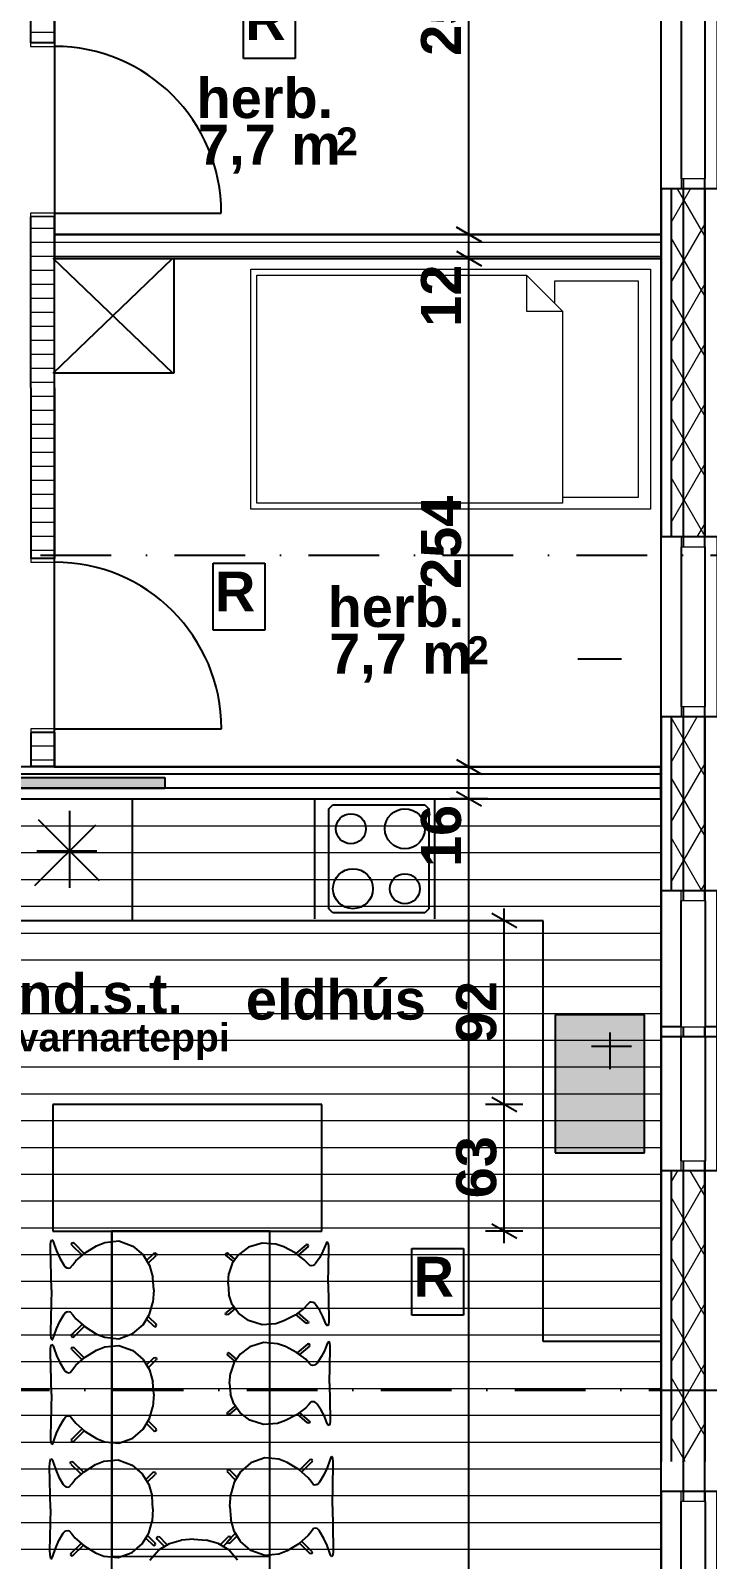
# Model space of a CAD drawing. Header units: millimetres. Extents: x -242231 to 419123, y -2399 to 525285.
# Drawn here: x -146981 to -143595, y 84538 to 92186 of the extents above; entities that cross this region are included whole.
import ezdxf

# ---------------------------------------------------------------- set-up
doc = ezdxf.new("R2010")
doc.units = ezdxf.units.MM
doc.set_wipeout_variables(frame=1)
doc.linetypes.add('Dot & Dashed', pattern=[670.277762, 352.777767, -176.388884, 0, -141.111112])
doc.linetypes.add('Wipeout_Contour', pattern=[1000, 0, -1000])
doc.layers.add('Walls', color=7, linetype='Continuous')
doc.styles.add('GENERATED_STYLE_1', font='swissb.ttf')
pattern_1 = [(0, (-154277.98, 76637.52), (0, 70), [])]
pattern_2 = [(60, (-154277.98, 76637.52), (-129.9038, 75), []), (120, (-154277.98, 76637.52), (129.9038, 75), [])]

# ---------------------------------------------------------------- blocks, each defined once
blk = doc.blocks.new('D1 10_2')
at = {"layer": 'Walls', "linetype": 'Continuous'}
for p, q in [((417, 0), (417, 834)), ((-435, 0), (-435, -120)), ((435, 0), (435, -120))]:
    blk.add_line(p, q, dxfattribs=at)
at = {"layer": 'Walls', "color": 102, "linetype": 'Continuous', "lineweight": 20}
for p, q in [((-417, 0), (-435, 0)), ((-435, 0), (-435, -120)), ((-417, -120), (-417, 0)), ((435, 0), (417, 0)), ((417, 0), (417, -120)), ((435, -120), (435, 0)), ((-435, -120), (-417, -120)), ((417, -120), (435, -120))]:
    blk.add_line(p, q, dxfattribs=at)
at = {"layer": 'Walls', "linetype": 'Continuous'}
blk.add_arc((417, 0), 834, 90, 180, dxfattribs=at)
blk = doc.blocks.new('D1 10_4')
at = {"layer": 'Walls', "linetype": 'Continuous'}
for p, q in [((417, 0), (417, 834)), ((-435, 0), (-435, -120)), ((435, 0), (435, -120))]:
    blk.add_line(p, q, dxfattribs=at)
at = {"layer": 'Walls', "color": 102, "linetype": 'Continuous', "lineweight": 20}
for p, q in [((-417, 0), (-435, 0)), ((-435, 0), (-435, -120)), ((-417, -120), (-417, 0)), ((435, 0), (417, 0)), ((417, 0), (417, -120)), ((435, -120), (435, 0)), ((-435, -120), (-417, -120)), ((417, -120), (435, -120))]:
    blk.add_line(p, q, dxfattribs=at)
at = {"layer": 'Walls', "linetype": 'Continuous'}
blk.add_arc((417, 0), 834, 90, 180, dxfattribs=at)
blk = doc.blocks.new('W Feature 1 10_9')
at = {"layer": 'Walls', "linetype": 'Continuous'}
for p, q in [((-360, 60), (360, 60)), ((-360, 60), (-360, 0)), ((-360, 0), (-360, -120)), ((360, 60), (360, 0)), ((360, 0), (360, -120)), ((-360, -120), (-360, -170)), ((360, -120), (360, -170)), ((-360, -170), (-360, -220)), ((360, -220), (-360, -220)), ((360, -170), (360, -220))]:
    blk.add_line(p, q, dxfattribs=at)
for p in [(-360, 0), (360, 0)]:
    blk.add_point(p, dxfattribs=at)
at = {"color": 254, "linetype": 'Wipeout_Contour', "lineweight": 0, "ltscale": 1284.831858}
blk.add_wipeout([(-310, -120), (310, -120), (310, 0), (-310, 0)], dxfattribs=at).dxf.layer = 'Walls'
at = {"layer": 'Walls', "color": 102, "linetype": 'Continuous', "lineweight": 20}
for p, q in [((-310, 0), (-360, 0)), ((-310, -120), (-310, 0)), ((360, 0), (310, 0)), ((310, 0), (310, -120)), ((-360, -120), (-310, -120)), ((310, -120), (360, -120))]:
    blk.add_line(p, q, dxfattribs=at)
at = {"layer": 'Walls', "linetype": 'Continuous'}
for p, q in [((310, 0), (-310, 0)), ((-310, -120), (310, -120))]:
    blk.add_line(p, q, dxfattribs=at)
blk = doc.blocks.new('W Feature 1 10_10')
at = {"layer": 'Walls', "linetype": 'Continuous'}
for p, q in [((-365, 60), (365, 60)), ((-365, 60), (-365, 0)), ((-365, 0), (-365, -120)), ((365, 60), (365, 0)), ((365, 0), (365, -120)), ((-365, -120), (-365, -170)), ((365, -120), (365, -170)), ((-365, -170), (-365, -220)), ((365, -220), (-365, -220)), ((365, -170), (365, -220))]:
    blk.add_line(p, q, dxfattribs=at)
for p in [(-365, 0), (365, 0)]:
    blk.add_point(p, dxfattribs=at)
at = {"color": 254, "linetype": 'Wipeout_Contour', "lineweight": 0, "ltscale": 1304.167193}
blk.add_wipeout([(-315, -120), (315, -120), (315, 0), (-315, 0)], dxfattribs=at).dxf.layer = 'Walls'
at = {"layer": 'Walls', "color": 102, "linetype": 'Continuous', "lineweight": 20}
for p, q in [((-315, 0), (-365, 0)), ((-315, -120), (-315, 0)), ((365, 0), (315, 0)), ((315, 0), (315, -120)), ((-365, -120), (-315, -120)), ((315, -120), (365, -120))]:
    blk.add_line(p, q, dxfattribs=at)
at = {"layer": 'Walls', "linetype": 'Continuous'}
for p, q in [((315, 0), (-315, 0)), ((-315, -120), (315, -120))]:
    blk.add_line(p, q, dxfattribs=at)
blk = doc.blocks.new('W Feature 1 10_11')
at = {"layer": 'Walls', "linetype": 'Continuous'}
for p, q in [((-450, 60), (450, 60)), ((-450, 60), (-450, 0)), ((-450, 0), (-450, -120)), ((450, 60), (450, 0)), ((450, 0), (450, -120)), ((-450, -120), (-450, -170)), ((450, -120), (450, -170)), ((-450, -170), (-450, -220)), ((450, -220), (-450, -220)), ((450, -170), (450, -220))]:
    blk.add_line(p, q, dxfattribs=at)
for p in [(-450, 0), (450, 0)]:
    blk.add_point(p, dxfattribs=at)
at = {"color": 254, "linetype": 'Wipeout_Contour', "lineweight": 0, "ltscale": 1635.225415}
blk.add_wipeout([(-400, -120), (400, -120), (400, 0), (-400, 0)], dxfattribs=at).dxf.layer = 'Walls'
at = {"layer": 'Walls', "color": 102, "linetype": 'Continuous', "lineweight": 20}
for p, q in [((-400, 0), (-450, 0)), ((-400, -120), (-400, 0)), ((450, 0), (400, 0)), ((400, 0), (400, -120)), ((-450, -120), (-400, -120)), ((400, -120), (450, -120))]:
    blk.add_line(p, q, dxfattribs=at)
at = {"layer": 'Walls', "linetype": 'Continuous'}
for p, q in [((400, 0), (-400, 0)), ((-400, -120), (400, -120))]:
    blk.add_line(p, q, dxfattribs=at)
blk = doc.blocks.new('W Feature 1 10_12')
at = {"layer": 'Walls', "linetype": 'Continuous'}
for p, q in [((-300, 60), (300, 60)), ((-300, 60), (-300, 0)), ((-300, 0), (-300, -120)), ((300, 60), (300, 0)), ((300, 0), (300, -120)), ((-300, -120), (-300, -170)), ((300, -120), (300, -170)), ((-300, -170), (-300, -220)), ((300, -220), (-300, -220)), ((300, -170), (300, -220))]:
    blk.add_line(p, q, dxfattribs=at)
for p in [(-300, 0), (300, 0)]:
    blk.add_point(p, dxfattribs=at)
at = {"color": 254, "linetype": 'Wipeout_Contour', "lineweight": 0, "ltscale": 1054.618183}
blk.add_wipeout([(-250, -120), (250, -120), (250, 0), (-250, 0)], dxfattribs=at).dxf.layer = 'Walls'
at = {"layer": 'Walls', "color": 102, "linetype": 'Continuous', "lineweight": 20}
for p, q in [((-250, 0), (-300, 0)), ((-250, -120), (-250, 0)), ((300, 0), (250, 0)), ((250, 0), (250, -120)), ((-300, -120), (-250, -120)), ((250, -120), (300, -120))]:
    blk.add_line(p, q, dxfattribs=at)
at = {"layer": 'Walls', "linetype": 'Continuous'}
for p, q in [((250, 0), (-250, 0)), ((-250, -120), (250, -120))]:
    blk.add_line(p, q, dxfattribs=at)

msp = doc.modelspace()

# ---------------------------------------------------------------- hatches: boundary and pattern name
at = {"linetype": 'Continuous', "lineweight": 15}
h = msp.add_hatch(dxfattribs=at)
h.set_pattern_fill('50__', color=251, style=0, pattern_type=2)
h.set_pattern_definition(pattern_1)
h.paths.add_polyline_path([(-146981.22, 92124.955), (-146861.22, 92124.987), (-146861.705, 93976.235), (-146981.705, 93976.203)], flags=0)
at = {"linetype": 'Continuous', "lineweight": 0}
h = msp.add_hatch(dxfattribs=at)
h.set_pattern_fill('BATT_INSULATION', color=1, style=0, pattern_type=2)
h.set_pattern_definition(pattern_2)
h.paths.add_polyline_path([(-143607.142, 89653.075), (-143607.142, 91393.505), (-143777.142, 91393.505), (-143777.142, 89653.075)], flags=0)
at = {"linetype": 'Continuous', "lineweight": 15}
h = msp.add_hatch(dxfattribs=at)
h.set_pattern_fill('50__', color=251, style=0, pattern_type=2)
h.set_pattern_definition(pattern_1)
h.paths.add_polyline_path([(-146980.543, 89544.81), (-146860.543, 89544.842), (-146860.991, 91254.987), (-146980.991, 91254.955)], flags=0)
h = msp.add_hatch(dxfattribs=at)
h.set_pattern_fill('50__', color=251, style=0, pattern_type=2)
h.set_pattern_definition(pattern_1)
h.paths.add_polyline_path([(-146860.926, 91045.745), (-143826.648, 91045.627), (-143826.644, 91165.627), (-146860.921, 91165.745)], flags=0)
at = {"linetype": 'Continuous', "lineweight": 0}
h = msp.add_hatch(dxfattribs=at)
h.set_pattern_fill('BATT_INSULATION', color=1, style=0, pattern_type=2)
h.set_pattern_definition(pattern_2)
h.paths.add_polyline_path([(-143607.142, 87882.753), (-143607.142, 88753.075), (-143777.142, 88753.075), (-143777.142, 87882.753)], flags=0)
at = {"linetype": 'Continuous', "lineweight": 15}
h = msp.add_hatch(dxfattribs=at)
h.set_pattern_fill('50__', color=251, style=0, pattern_type=2)
h.set_pattern_definition(pattern_1)
h.paths.add_polyline_path([(-146980.27, 88505.662), (-146860.27, 88505.693), (-146860.315, 88674.842), (-146980.315, 88674.81)], flags=0)
at = {"linetype": 'Continuous', "lineweight": 25}
h = msp.add_hatch(dxfattribs=at)
h.set_pattern_fill('50__', color=251, style=0, pattern_type=2)
h.set_pattern_definition(pattern_1)
h.paths.add_polyline_path([(-143827.554, 88343.173), (-143827.57, 88503.173), (-147285.299, 88502.811), (-147285.282, 88342.811)], flags=0)
at = {"linetype": 'Continuous', "lineweight": 0}
for color, points in [(8, [(-146309.847, 88395.183), (-147318.038, 88395.183), (-147318.038, 88450.174), (-146309.847, 88450.174)]), (255, [(-143909.528, 87262.523), (-144357.273, 87262.523), (-144357.273, 86572.251), (-143909.528, 86572.251)])]:
    msp.add_hatch(color=color, dxfattribs=at).paths.add_polyline_path(points, flags=0)
h = msp.add_hatch(dxfattribs=at)
h.set_pattern_fill('BATT_INSULATION', color=1, style=0, pattern_type=2)
h.set_pattern_definition(pattern_2)
h.paths.add_polyline_path([(-143607.142, 85028.631), (-143607.142, 86482.753), (-143777.142, 86482.753), (-143777.142, 85028.631)], flags=0)

# ---------------------------------------------------------------- linework, layer by layer
at = {"linetype": 'Continuous'}
for p, q in [((-146981.705, 93976.203), (-146981.22, 92124.955)), ((-146861.22, 92124.987), (-146861.705, 93976.235)), ((-146861.637, 93716.556), (-146861.637, 91165.745)), ((-144788.03, 91165.627), (-144788.03, 93716.381)), ((-144788.03, 91165.627), (-144788.03, 93716.381)), ((-143827.37, 91165.745), (-143827.37, 93716.556)), ((-145915.623, 92045.971), (-145915.623, 92380.256)), ((-145657.542, 92380.256), (-145657.542, 92045.971)), ((-145657.542, 92045.971), (-145915.623, 92045.971)), ((-143827.142, 91393.505), (-143827.142, 89653.075)), ((-143777.142, 91393.505), (-143777.142, 89653.075)), ((-143607.142, 89653.075), (-143607.142, 91393.505)), ((-146980.991, 91254.955), (-146980.543, 89544.81)), ((-146860.543, 89544.842), (-146860.991, 91254.987)), ((-146861.637, 91165.745), (-143827.37, 91165.745)), ((-146860.921, 91165.745), (-146860.926, 91045.745)), ((-143826.644, 91165.627), (-146860.921, 91165.745)), ((-144694.28, 91165.686), (-144881.78, 91165.686)), ((-144694.28, 91165.627), (-144881.78, 91165.627)), ((-144725.53, 91129.601), (-144850.53, 91201.77)), ((-144850.53, 91201.711), (-144725.53, 91129.542)), ((-144788.03, 91165.686), (-144788.03, 91226.811)), ((-144788.03, 91045.686), (-144788.03, 91165.686)), ((-144788.03, 91045.686), (-144788.03, 91165.686)), ((-144788.03, 91104.502), (-144788.03, 91165.627)), ((-143826.648, 91045.627), (-143826.644, 91165.627)), ((-146867.688, 90471.463), (-146270.577, 91045.784)), ((-146269.848, 90471.463), (-146867.688, 91045.743)), ((-143827.142, 91045.765), (-146863.511, 91045.765)), ((-146863.511, 91045.765), (-146863.511, 88503.06)), ((-146860.926, 91045.745), (-143826.648, 91045.627)), ((-146860.926, 90471.372), (-146860.926, 91045.745)), ((-146860.926, 91045.745), (-146263.809, 91045.745)), ((-146263.809, 91045.745), (-146263.809, 90471.372)), ((-144694.28, 91045.686), (-144881.78, 91045.686)), ((-144850.53, 91081.77), (-144725.53, 91009.601)), ((-144850.53, 91081.77), (-144725.53, 91009.601)), ((-144788.03, 88503.173), (-144788.03, 91045.686)), ((-144788.03, 88503.173), (-144788.03, 91045.686)), ((-143827.142, 88503.06), (-143827.142, 91045.765)), ((-146263.809, 90471.372), (-146860.926, 90471.372)), ((-146067.017, 89521.397), (-145808.937, 89521.397)), ((-146067.017, 89187.111), (-146067.017, 89521.397)), ((-145808.937, 89521.397), (-145808.937, 89187.111)), ((-145808.937, 89187.111), (-146067.017, 89187.111)), ((-144024.715, 89041.105), (-144243.089, 89041.105)), ((-143827.142, 88753.075), (-143827.142, 87882.753)), ((-143777.142, 88753.075), (-143777.142, 87882.753)), ((-143607.142, 87882.753), (-143607.142, 88753.075)), ((-146980.315, 88674.81), (-146980.27, 88505.662)), ((-146860.27, 88505.693), (-146860.315, 88674.842)), ((-143827.57, 88503.173), (-147285.299, 88502.811)), ((-146980.27, 88505.662), (-146860.27, 88505.693)), ((-146863.511, 88503.06), (-143827.142, 88503.06)), ((-144694.28, 88503.173), (-144881.78, 88503.173)), ((-144850.53, 88539.258), (-144725.53, 88467.089)), ((-144850.53, 88539.258), (-144725.53, 88467.089)), ((-144788.03, 88343.173), (-144788.03, 88503.173)), ((-144788.03, 88343.173), (-144788.03, 88503.173)), ((-143827.554, 88343.173), (-143827.57, 88503.173)), ((-147318.038, 88450.174), (-146309.847, 88450.174)), ((-146309.847, 88450.174), (-146309.847, 88395.183)), ((-146309.847, 88395.183), (-147318.038, 88395.183)), ((-147285.282, 88342.811), (-143827.554, 88343.173)), ((-147088.967, 88343.173), (-143827.554, 88343.173)), ((-147074.347, 88343.173), (-143827.057, 88343.173)), ((-146471.097, 87731.896), (-146471.097, 88340.204)), ((-145558.647, 87743.178), (-145558.647, 88343.178)), ((-144958.647, 87743.178), (-144958.647, 88343.178)), ((-144694.28, 88343.173), (-144881.78, 88343.173)), ((-144850.53, 88379.258), (-144725.53, 88307.089)), ((-144850.53, 88379.258), (-144725.53, 88307.089)), ((-144788.03, 80127.94), (-144788.03, 88343.173)), ((-143827.554, 88343.173), (-143827.554, 80407.94)), ((-146785.654, 87897.392), (-146785.654, 88282.446)), ((-145488.647, 88293.178), (-145468.647, 88313.178)), ((-145488.647, 87793.178), (-145488.647, 88293.178)), ((-145468.647, 88313.178), (-145008.647, 88313.178)), ((-145008.647, 88313.178), (-144988.647, 88293.178)), ((-144988.647, 88293.178), (-144988.647, 87793.178)), ((-146655.787, 88211.632), (-146961.12, 87907.159)), ((-146636.783, 87933.059), (-146942.116, 88237.532)), ((-146650.221, 88080.624), (-146950.298, 88080.624)), ((-144611.758, 87733.28), (-144611.758, 87794.405)), ((-144417.647, 87733.28), (-147074.347, 87733.28)), ((-145468.647, 87773.178), (-145488.647, 87793.178)), ((-145008.647, 87773.178), (-145468.647, 87773.178)), ((-144988.647, 87793.178), (-145008.647, 87773.178)), ((-144518.008, 87733.28), (-144705.508, 87733.28)), ((-144549.258, 87697.196), (-144674.258, 87769.365)), ((-144611.758, 86814.144), (-144611.758, 87733.28)), ((-144417.647, 85629.105), (-144417.647, 87733.28)), ((-143909.528, 87262.523), (-144357.273, 87262.523)), ((-144357.273, 87262.523), (-144357.273, 86572.251)), ((-143909.528, 86572.251), (-143909.528, 87262.523)), ((-144083.263, 87174.166), (-144083.263, 86990.629)), ((-143975.3, 87103.99), (-144175.031, 87103.99)), ((-145524.372, 86814.144), (-146870.385, 86813.948)), ((-146870.385, 86813.948), (-146870.293, 86180.637)), ((-145524.28, 86180.833), (-145524.372, 86814.144)), ((-144518.008, 86814.144), (-144705.508, 86814.144)), ((-144518.008, 86814.144), (-144705.508, 86814.144)), ((-144674.258, 86850.228), (-144549.258, 86778.059)), ((-144674.258, 86850.228), (-144549.258, 86778.059)), ((-144611.758, 86180.833), (-144611.758, 86814.144)), ((-144357.273, 86572.251), (-143909.528, 86572.251)), ((-143827.142, 86482.753), (-143827.142, 85028.631)), ((-143777.142, 86482.753), (-143777.142, 85028.631)), ((-143607.142, 85028.631), (-143607.142, 86482.753)), ((-144674.258, 86216.917), (-144549.258, 86144.748)), ((-146881.586, 86096.651), (-146880.927, 86112.875)), ((-146880.927, 86112.875), (-146879.281, 86127.048)), ((-146879.281, 86127.048), (-146877.382, 86133.682)), ((-146877.382, 86133.682), (-146874.735, 86136.746)), ((-146874.735, 86136.746), (-146871.071, 86134.556)), ((-146871.071, 86134.556), (-146867.513, 86128.996)), ((-146870.293, 86180.637), (-145524.28, 86180.833)), ((-146867.513, 86128.996), (-146862.584, 86114.324)), ((-146862.584, 86114.324), (-146851.105, 86081.72)), ((-146777.453, 86115.844), (-146775.256, 86121.057)), ((-146775.304, 86110.66), (-146777.453, 86115.844)), ((-146775.256, 86121.057), (-146769.998, 86123.243)), ((-146769.998, 86123.243), (-146764.761, 86121.124)), ((-146764.761, 86121.124), (-146712.438, 86069.395)), ((-146651.401, 86107.715), (-146610.263, 86124.253)), ((-146610.263, 86124.253), (-146539.305, 86131.28)), ((-145783.818, 86180.795), (-146575.548, 86180.68)), ((-146575.548, 86180.68), (-146575.311, 84553.716)), ((-146539.305, 86131.28), (-146469.24, 86105.733)), ((-145822.871, 86121.083), (-145891.159, 86099.657)), ((-145753.705, 86115.213), (-145822.871, 86121.083)), ((-145783.581, 84553.831), (-145783.818, 86180.795)), ((-145713.602, 86101.365), (-145753.705, 86115.213)), ((-145603.111, 86112.631), (-145654.098, 86069.269)), ((-145598.007, 86114.409), (-145603.111, 86112.631)), ((-145592.882, 86112.578), (-145598.007, 86114.409)), ((-145590.739, 86108.211), (-145592.882, 86112.578)), ((-145502.958, 86119.256), (-145507.759, 86106.959)), ((-145499.492, 86123.916), (-145502.958, 86119.256)), ((-145495.921, 86125.752), (-145499.492, 86123.916)), ((-145493.34, 86123.185), (-145495.921, 86125.752)), ((-145491.487, 86117.626), (-145493.34, 86123.185)), ((-145489.879, 86105.75), (-145491.487, 86117.626)), ((-144518.008, 86180.833), (-144705.508, 86180.833)), ((-144611.758, 86119.708), (-144611.758, 86180.833)), ((-146877.385, 85886.74), (-146881.586, 86096.651)), ((-146851.105, 86081.72), (-146835.301, 86045.546)), ((-146835.301, 86045.546), (-146813.43, 86009.099)), ((-146775.304, 86110.66), (-146723.645, 86059.588)), ((-146755.497, 86031.715), (-146708.942, 86072.453)), ((-146708.942, 86072.453), (-146651.401, 86107.715)), ((-146469.24, 86105.733), (-146418.514, 86061.675)), ((-146418.514, 86061.675), (-146386.025, 86008.631)), ((-146400.66, 86033.401), (-146364.266, 86069.324)), ((-146390.117, 86022.937), (-146353.654, 86058.929)), ((-146364.266, 86069.324), (-146359.037, 86071.483)), ((-146359.037, 86071.483), (-146353.763, 86069.333)), ((-146353.763, 86069.333), (-146351.534, 86064.133)), ((-146351.534, 86064.133), (-146353.654, 86058.929)), ((-146003.707, 86069.122), (-146005.879, 86064.764)), ((-146005.879, 86064.764), (-146003.811, 86060.404)), ((-145968.26, 86030.252), (-146003.811, 86060.404)), ((-145998.567, 86070.925), (-146003.707, 86069.122)), ((-145993.47, 86069.117), (-145998.567, 86070.925)), ((-145957.987, 86039.024), (-145993.47, 86069.117)), ((-145940.591, 86062.722), (-145972.245, 86018.263)), ((-145957.661, 86038.741), (-145957.987, 86039.018)), ((-145891.159, 86099.657), (-145940.591, 86062.722)), ((-145657.507, 86071.831), (-145713.602, 86101.365)), ((-145612.118, 86037.704), (-145657.507, 86071.831)), ((-145592.832, 86103.866), (-145643.171, 86061.053)), ((-145597.388, 86021.456), (-145612.118, 86037.704)), ((-145592.832, 86103.866), (-145590.739, 86108.211)), ((-145534.334, 86049.316), (-145555.643, 86018.767)), ((-145518.939, 86079.634), (-145534.334, 86049.316)), ((-145507.759, 86106.959), (-145518.939, 86079.634)), ((-145493.271, 85916.247), (-145489.232, 86092.154)), ((-145489.232, 86092.154), (-145489.879, 86105.75)), ((-145073.254, 86093.659), (-144815.173, 86093.659)), ((-145073.254, 85759.373), (-145073.254, 86093.659)), ((-144815.173, 86093.659), (-144815.173, 85759.373)), ((-146813.43, 86009.099), (-146807.942, 86002.11)), ((-146807.942, 86002.11), (-146800.638, 85996.785)), ((-146800.638, 85996.785), (-146791.044, 85994.839)), ((-146791.044, 85994.839), (-146783.575, 85996.377)), ((-146783.575, 85996.377), (-146770.603, 86012.321)), ((-146770.603, 86012.321), (-146755.497, 86031.715)), ((-146400.994, 86033.063), (-146400.66, 86033.393)), ((-146393.025, 86020.052), (-146390.117, 86022.93)), ((-146386.025, 86008.631), (-146368.912, 85949.33)), ((-145993.281, 85916.175), (-145988.909, 85968.564)), ((-145972.245, 86018.263), (-145988.909, 85968.564)), ((-145965.425, 86027.836), (-145968.26, 86030.246)), ((-145584.739, 86008.099), (-145597.388, 86021.456)), ((-145577.459, 86006.812), (-145584.739, 86008.099)), ((-145568.108, 86008.445), (-145577.459, 86006.812)), ((-145560.99, 86012.91), (-145568.108, 86008.445)), ((-145555.643, 86018.767), (-145560.99, 86012.91)), ((-146877.385, 85886.74), (-146881.525, 85676.827)), ((-146364.41, 85886.814), (-146368.912, 85949.33)), ((-146364.41, 85886.814), (-146368.894, 85824.297)), ((-145993.281, 85916.175), (-145988.894, 85863.787)), ((-145493.271, 85916.247), (-145489.181, 85740.342)), ((-146385.99, 85764.991), (-146368.894, 85824.297)), ((-145972.215, 85814.092), (-145988.894, 85863.787)), ((-145940.549, 85769.642), (-145972.215, 85814.092)), ((-145597.358, 85811.008), (-145612.082, 85794.756)), ((-145584.713, 85824.37), (-145597.358, 85811.008)), ((-145577.433, 85825.658), (-145584.713, 85824.37)), ((-145568.081, 85824.028), (-145577.433, 85825.658)), ((-145560.962, 85819.565), (-145568.081, 85824.028)), ((-145555.613, 85813.709), (-145560.962, 85819.565)), ((-145534.296, 85783.167), (-145555.613, 85813.709)), ((-146835.255, 85727.945), (-146813.394, 85764.399)), ((-146813.394, 85764.399), (-146807.909, 85771.389)), ((-146807.909, 85771.389), (-146800.606, 85776.716)), ((-146800.606, 85776.716), (-146791.013, 85778.665)), ((-146791.013, 85778.665), (-146783.544, 85777.13)), ((-146783.544, 85777.13), (-146770.566, 85761.189)), ((-146770.566, 85761.189), (-146755.455, 85741.8)), ((-146755.455, 85741.8), (-146708.888, 85701.075)), ((-146418.463, 85711.937), (-146385.99, 85764.991)), ((-146400.951, 85740.555), (-146400.617, 85740.224)), ((-146400.617, 85740.217), (-146364.213, 85704.305)), ((-146392.986, 85753.568), (-146390.077, 85750.691)), ((-146390.077, 85750.684), (-146353.604, 85714.703)), ((-146005.836, 85767.582), (-146003.769, 85771.943)), ((-146003.663, 85763.224), (-146005.836, 85767.582)), ((-145968.227, 85802.104), (-146003.769, 85771.943)), ((-145998.522, 85761.423), (-146003.663, 85763.224)), ((-145993.425, 85763.232), (-145998.522, 85761.423)), ((-145957.951, 85793.336), (-145993.425, 85763.232)), ((-145965.392, 85804.522), (-145968.227, 85802.111)), ((-145957.625, 85793.619), (-145957.951, 85793.342)), ((-145891.106, 85732.723), (-145940.549, 85769.642)), ((-145822.812, 85711.316), (-145891.106, 85732.723)), ((-145713.548, 85731.066), (-145753.647, 85717.206)), ((-145657.462, 85760.616), (-145713.548, 85731.066)), ((-145612.082, 85794.756), (-145657.462, 85760.616)), ((-145603.054, 85719.832), (-145654.053, 85763.179)), ((-145592.777, 85728.6), (-145643.129, 85771.398)), ((-145518.892, 85752.854), (-145534.296, 85783.167)), ((-145507.704, 85725.532), (-145518.892, 85752.854)), ((-145489.181, 85740.342), (-145489.824, 85726.746)), ((-144815.173, 85759.373), (-145073.254, 85759.373)), ((-146881.525, 85676.827), (-146880.861, 85660.603)), ((-146880.861, 85660.603), (-146879.211, 85646.431)), ((-146867.443, 85644.486), (-146862.517, 85659.159)), ((-146862.517, 85659.159), (-146851.048, 85691.767)), ((-146851.048, 85691.767), (-146835.255, 85727.945)), ((-146775.239, 85662.849), (-146777.386, 85657.664)), ((-146777.386, 85657.664), (-146775.188, 85652.452)), ((-146775.239, 85662.849), (-146723.595, 85713.936)), ((-146775.188, 85652.452), (-146769.93, 85650.268)), ((-146764.693, 85652.388), (-146712.385, 85704.133)), ((-146708.888, 85701.075), (-146651.337, 85665.83)), ((-146651.337, 85665.83), (-146610.194, 85649.304)), ((-146539.234, 85642.297), (-146469.176, 85667.864)), ((-146469.176, 85667.864), (-146418.463, 85711.937)), ((-146364.213, 85704.305), (-146358.983, 85702.147)), ((-146358.983, 85702.147), (-146353.71, 85704.299)), ((-146353.71, 85704.299), (-146351.482, 85709.499)), ((-146351.482, 85709.499), (-146353.604, 85714.703)), ((-145753.647, 85717.206), (-145822.812, 85711.316)), ((-145597.949, 85718.056), (-145603.054, 85719.832)), ((-145592.825, 85719.888), (-145597.949, 85718.056)), ((-145590.683, 85724.256), (-145592.825, 85719.888)), ((-145592.777, 85728.6), (-145590.683, 85724.256)), ((-145502.899, 85713.236), (-145507.704, 85725.532)), ((-145499.432, 85708.577), (-145502.899, 85713.236)), ((-145495.86, 85706.742), (-145499.432, 85708.577)), ((-145493.28, 85709.31), (-145495.86, 85706.742)), ((-145491.428, 85714.869), (-145493.28, 85709.31)), ((-145489.824, 85726.746), (-145491.428, 85714.869)), ((-146881.586, 85574.107), (-146880.927, 85590.331)), ((-146880.927, 85590.331), (-146879.281, 85604.503)), ((-146879.281, 85604.503), (-146877.382, 85611.138)), ((-146879.211, 85646.431), (-146877.31, 85639.797)), ((-146877.382, 85611.138), (-146874.735, 85614.201)), ((-146877.31, 85639.797), (-146874.662, 85636.734)), ((-146874.735, 85614.201), (-146871.071, 85612.012)), ((-146874.662, 85636.734), (-146870.999, 85638.925)), ((-146871.071, 85612.012), (-146867.513, 85606.452)), ((-146870.999, 85638.925), (-146867.443, 85644.486)), ((-146867.513, 85606.452), (-146862.584, 85591.78)), ((-146862.584, 85591.78), (-146851.105, 85559.175)), ((-146777.453, 85593.3), (-146775.256, 85598.512)), ((-146775.304, 85588.115), (-146777.453, 85593.3)), ((-146775.304, 85588.115), (-146723.645, 85537.043)), ((-146775.256, 85598.512), (-146769.998, 85600.698)), ((-146769.998, 85600.698), (-146764.761, 85598.579)), ((-146769.93, 85650.268), (-146764.693, 85652.388)), ((-146764.761, 85598.579), (-146712.438, 85546.85)), ((-146708.942, 85549.908), (-146651.401, 85585.17)), ((-146651.401, 85585.17), (-146610.263, 85601.709)), ((-146610.263, 85601.709), (-146539.305, 85608.736)), ((-146610.194, 85649.304), (-146539.234, 85642.297)), ((-146539.305, 85608.736), (-146469.24, 85583.189)), ((-146469.24, 85583.189), (-146418.514, 85539.131)), ((-145883.832, 85601.387), (-145933.264, 85564.453)), ((-145815.544, 85622.814), (-145883.832, 85601.387)), ((-145746.377, 85616.944), (-145815.544, 85622.814)), ((-145706.274, 85603.096), (-145746.377, 85616.944)), ((-145650.179, 85573.562), (-145706.274, 85603.096)), ((-145595.784, 85614.362), (-145646.77, 85570.999)), ((-145585.504, 85605.596), (-145635.844, 85562.784)), ((-145590.679, 85616.139), (-145595.784, 85614.362)), ((-145585.554, 85614.309), (-145590.679, 85616.139)), ((-145583.411, 85609.941), (-145585.554, 85614.309)), ((-145585.504, 85605.596), (-145583.411, 85609.941)), ((-145511.612, 85581.364), (-145527.007, 85551.047)), ((-145500.432, 85608.69), (-145511.612, 85581.364)), ((-145495.63, 85620.986), (-145500.432, 85608.69)), ((-145492.164, 85625.647), (-145495.63, 85620.986)), ((-145488.593, 85627.483), (-145492.164, 85625.647)), ((-145486.013, 85624.916), (-145488.593, 85627.483)), ((-145484.159, 85619.357), (-145486.013, 85624.916)), ((-145485.944, 85417.978), (-145481.905, 85593.885)), ((-145482.552, 85607.481), (-145484.159, 85619.357)), ((-145481.905, 85593.885), (-145482.552, 85607.481)), ((-143827.127, 85629.105), (-144417.647, 85629.105)), ((-146877.385, 85364.195), (-146881.586, 85574.107)), ((-146851.105, 85559.175), (-146835.301, 85523.002)), ((-146835.301, 85523.002), (-146813.43, 85486.554)), ((-146770.603, 85489.776), (-146755.497, 85509.17)), ((-146755.497, 85509.17), (-146708.942, 85549.908)), ((-146418.514, 85539.131), (-146386.025, 85486.087)), ((-146400.994, 85510.518), (-146400.66, 85510.849)), ((-146400.66, 85510.856), (-146364.266, 85546.779)), ((-146393.025, 85497.508), (-146390.117, 85500.385)), ((-146390.117, 85500.392), (-146353.654, 85536.384)), ((-146364.266, 85546.779), (-146359.037, 85548.938)), ((-146359.037, 85548.938), (-146353.763, 85546.788)), ((-146353.763, 85546.788), (-146351.534, 85541.588)), ((-146351.534, 85541.588), (-146353.654, 85536.384)), ((-145996.38, 85570.853), (-145998.552, 85566.495)), ((-145998.552, 85566.495), (-145996.484, 85562.135)), ((-145960.933, 85531.983), (-145996.484, 85562.135)), ((-145991.24, 85572.656), (-145996.38, 85570.853)), ((-145986.142, 85570.848), (-145991.24, 85572.656)), ((-145950.659, 85540.755), (-145986.142, 85570.848)), ((-145964.917, 85519.994), (-145981.582, 85470.295)), ((-145933.264, 85564.453), (-145964.917, 85519.994)), ((-145958.097, 85529.567), (-145960.933, 85531.977)), ((-145950.333, 85540.471), (-145950.659, 85540.748)), ((-145604.79, 85539.435), (-145650.179, 85573.562)), ((-145590.061, 85523.187), (-145604.79, 85539.435)), ((-145577.412, 85509.829), (-145590.061, 85523.187)), ((-145570.131, 85508.543), (-145577.412, 85509.829)), ((-145560.78, 85510.176), (-145570.131, 85508.543)), ((-145553.662, 85514.641), (-145560.78, 85510.176)), ((-145548.315, 85520.498), (-145553.662, 85514.641)), ((-145527.007, 85551.047), (-145548.315, 85520.498)), ((-146813.43, 85486.554), (-146807.942, 85479.566)), ((-146807.942, 85479.566), (-146800.638, 85474.241)), ((-146800.638, 85474.241), (-146791.044, 85472.295)), ((-146791.044, 85472.295), (-146783.575, 85473.832)), ((-146783.575, 85473.832), (-146770.603, 85489.776)), ((-146386.025, 85486.087), (-146368.912, 85426.785)), ((-146364.41, 85364.27), (-146368.912, 85426.785)), ((-145985.954, 85417.906), (-145981.582, 85470.295)), ((-146877.385, 85364.195), (-146881.525, 85154.282)), ((-146364.41, 85364.27), (-146368.894, 85301.753)), ((-145985.954, 85417.906), (-145981.567, 85365.518)), ((-145964.887, 85315.823), (-145981.567, 85365.518)), ((-145485.944, 85417.978), (-145481.854, 85242.072)), ((-146385.99, 85242.446), (-146368.894, 85301.753)), ((-145998.509, 85269.312), (-145996.442, 85273.673)), ((-145960.9, 85303.835), (-145996.442, 85273.673)), ((-145950.624, 85295.067), (-145986.098, 85264.963)), ((-145933.221, 85271.373), (-145964.887, 85315.823)), ((-145958.065, 85306.253), (-145960.9, 85303.841)), ((-145950.298, 85295.35), (-145950.624, 85295.073)), ((-145883.778, 85234.453), (-145933.221, 85271.373)), ((-145604.755, 85296.487), (-145650.134, 85262.347)), ((-145585.45, 85230.331), (-145635.802, 85273.129)), ((-145590.03, 85312.739), (-145604.755, 85296.487)), ((-145577.385, 85326.101), (-145590.03, 85312.739)), ((-145570.105, 85327.389), (-145577.385, 85326.101)), ((-145560.754, 85325.759), (-145570.105, 85327.389)), ((-145553.634, 85321.296), (-145560.754, 85325.759)), ((-145548.286, 85315.44), (-145553.634, 85321.296)), ((-145526.968, 85284.898), (-145548.286, 85315.44)), ((-145511.564, 85254.584), (-145526.968, 85284.898)), ((-146851.048, 85169.223), (-146835.255, 85205.401)), ((-146835.255, 85205.401), (-146813.394, 85241.855)), ((-146813.394, 85241.855), (-146807.909, 85248.844)), ((-146807.909, 85248.844), (-146800.606, 85254.172)), ((-146800.606, 85254.172), (-146791.013, 85256.121)), ((-146791.013, 85256.121), (-146783.544, 85254.585)), ((-146783.544, 85254.585), (-146770.566, 85238.645)), ((-146770.566, 85238.645), (-146755.455, 85219.255)), ((-146755.455, 85219.255), (-146708.888, 85178.531)), ((-146418.463, 85189.393), (-146385.99, 85242.446)), ((-146400.951, 85218.01), (-146400.617, 85217.68)), ((-146400.617, 85217.673), (-146364.213, 85181.76)), ((-146392.986, 85231.023), (-146390.077, 85228.147)), ((-146390.077, 85228.139), (-146353.604, 85192.158)), ((-145996.336, 85264.955), (-145998.509, 85269.312)), ((-145991.195, 85263.153), (-145996.336, 85264.955)), ((-145986.098, 85264.963), (-145991.195, 85263.153)), ((-145815.484, 85213.047), (-145883.778, 85234.453)), ((-145746.32, 85218.937), (-145815.484, 85213.047)), ((-145706.221, 85232.797), (-145746.32, 85218.937)), ((-145650.134, 85262.347), (-145706.221, 85232.797)), ((-145595.727, 85221.562), (-145646.726, 85264.91)), ((-145590.622, 85219.787), (-145595.727, 85221.562)), ((-145585.497, 85221.619), (-145590.622, 85219.787)), ((-145583.355, 85225.987), (-145585.497, 85221.619)), ((-145585.45, 85230.331), (-145583.355, 85225.987)), ((-145500.376, 85227.262), (-145511.564, 85254.584)), ((-145495.571, 85214.967), (-145500.376, 85227.262)), ((-145492.104, 85210.308), (-145495.571, 85214.967)), ((-145488.532, 85208.473), (-145492.104, 85210.308)), ((-145485.953, 85211.04), (-145488.532, 85208.473)), ((-145484.101, 85216.6), (-145485.953, 85211.04)), ((-145482.497, 85228.477), (-145484.101, 85216.6)), ((-145481.854, 85242.072), (-145482.497, 85228.477)), ((-146881.525, 85154.282), (-146880.861, 85138.058)), ((-146880.861, 85138.058), (-146879.211, 85123.886)), ((-146879.211, 85123.886), (-146877.31, 85117.252)), ((-146877.31, 85117.252), (-146874.662, 85114.19)), ((-146870.999, 85116.38), (-146867.443, 85121.941)), ((-146867.443, 85121.941), (-146862.517, 85136.615)), ((-146862.517, 85136.615), (-146851.048, 85169.223)), ((-146775.239, 85140.304), (-146777.386, 85135.119)), ((-146777.386, 85135.119), (-146775.188, 85129.908)), ((-146775.239, 85140.304), (-146723.595, 85191.392)), ((-146775.188, 85129.908), (-146769.93, 85127.723)), ((-146769.93, 85127.723), (-146764.693, 85129.844)), ((-146764.693, 85129.844), (-146712.385, 85181.588)), ((-146708.888, 85178.531), (-146651.337, 85143.286)), ((-146651.337, 85143.286), (-146610.194, 85126.759)), ((-146610.194, 85126.759), (-146539.234, 85119.753)), ((-146539.234, 85119.753), (-146469.176, 85145.32)), ((-146469.176, 85145.32), (-146418.463, 85189.393)), ((-146364.213, 85181.76), (-146358.983, 85179.603)), ((-146358.983, 85179.603), (-146353.71, 85181.754)), ((-146353.71, 85181.754), (-146351.482, 85186.955)), ((-146351.482, 85186.955), (-146353.604, 85192.158)), ((-146881.768, 85038.476), (-146879.122, 85041.54)), ((-146879.122, 85041.54), (-146875.457, 85039.35)), ((-146874.662, 85114.19), (-146870.999, 85116.38)), ((-145809.538, 85046.712), (-145879.596, 85021.145)), ((-145738.578, 85039.706), (-145809.538, 85046.712)), ((-145481.329, 85044.524), (-145486.255, 85029.85)), ((-145477.774, 85050.085), (-145481.329, 85044.524)), ((-145474.11, 85052.276), (-145477.774, 85050.085)), ((-145471.462, 85049.213), (-145474.11, 85052.276)), ((-145469.561, 85042.579), (-145471.462, 85049.213)), ((-145467.911, 85028.407), (-145469.561, 85042.579)), ((-146885.972, 85001.445), (-146885.313, 85017.67)), ((-146881.772, 84791.534), (-146885.972, 85001.445)), ((-146885.313, 85017.67), (-146883.668, 85031.842)), ((-146883.668, 85031.842), (-146881.768, 85038.476)), ((-146875.457, 85039.35), (-146871.9, 85033.79)), ((-146871.9, 85033.79), (-146866.97, 85019.118)), ((-146866.97, 85019.118), (-146855.491, 84986.514)), ((-146855.491, 84986.514), (-146839.687, 84950.34)), ((-146781.84, 85020.638), (-146779.642, 85025.851)), ((-146779.69, 85015.454), (-146781.84, 85020.638)), ((-146779.69, 85015.454), (-146728.032, 84964.382)), ((-146779.642, 85025.851), (-146774.385, 85028.037)), ((-146774.385, 85028.037), (-146769.147, 85025.918)), ((-146769.147, 85025.918), (-146716.825, 84974.189)), ((-146759.883, 84936.509), (-146713.328, 84977.247)), ((-146713.328, 84977.247), (-146655.788, 85012.509)), ((-146655.788, 85012.509), (-146614.65, 85029.047)), ((-146614.65, 85029.047), (-146543.692, 85036.074)), ((-146543.692, 85036.074), (-146473.626, 85010.527)), ((-146473.626, 85010.527), (-146422.901, 84966.469)), ((-146422.901, 84966.469), (-146390.412, 84913.425)), ((-146405.046, 84938.195), (-146368.653, 84974.118)), ((-146368.653, 84974.118), (-146363.424, 84976.277)), ((-146363.424, 84976.277), (-146358.15, 84974.127)), ((-146358.15, 84974.127), (-146355.92, 84968.927)), ((-146355.92, 84968.927), (-146358.04, 84963.723)), ((-145995.062, 84984.711), (-145997.29, 84979.51)), ((-145997.29, 84979.51), (-145995.168, 84974.307)), ((-145958.695, 84938.326), (-145995.168, 84974.307)), ((-145989.789, 84986.862), (-145995.062, 84984.711)), ((-145984.559, 84984.705), (-145989.789, 84986.862)), ((-145948.155, 84948.793), (-145984.559, 84984.705)), ((-145930.309, 84977.072), (-145962.782, 84924.019)), ((-145879.596, 85021.145), (-145930.309, 84977.072)), ((-145697.435, 85023.18), (-145738.578, 85039.706)), ((-145639.885, 84987.935), (-145697.435, 85023.18)), ((-145593.318, 84947.21), (-145639.885, 84987.935)), ((-145584.08, 85036.622), (-145636.387, 84984.877)), ((-145573.533, 85026.161), (-145625.177, 84975.073)), ((-145578.843, 85038.742), (-145584.08, 85036.622)), ((-145573.585, 85036.557), (-145578.843, 85038.742)), ((-145571.386, 85031.346), (-145573.585, 85036.557)), ((-145573.533, 85026.161), (-145571.386, 85031.346)), ((-145497.724, 84997.243), (-145513.518, 84961.065)), ((-145486.255, 85029.85), (-145497.724, 84997.243)), ((-145471.387, 84802.27), (-145467.247, 85012.183)), ((-145467.247, 85012.183), (-145467.911, 85028.407)), ((-146839.687, 84950.34), (-146817.816, 84913.893)), ((-146817.816, 84913.893), (-146812.329, 84906.904)), ((-146812.329, 84906.904), (-146805.025, 84901.579)), ((-146805.025, 84901.579), (-146795.431, 84899.633)), ((-146795.431, 84899.633), (-146787.962, 84901.171)), ((-146787.962, 84901.171), (-146774.989, 84917.115)), ((-146774.989, 84917.115), (-146759.883, 84936.509)), ((-146405.38, 84937.857), (-146405.046, 84938.187)), ((-146397.412, 84924.846), (-146394.503, 84927.724)), ((-146394.503, 84927.731), (-146358.04, 84963.723)), ((-146390.412, 84913.425), (-146373.299, 84854.124)), ((-145962.782, 84924.019), (-145979.878, 84864.713)), ((-145955.786, 84935.442), (-145958.695, 84938.319)), ((-145947.821, 84948.455), (-145948.155, 84948.785)), ((-145578.206, 84927.82), (-145593.318, 84947.21)), ((-145565.229, 84911.88), (-145578.206, 84927.82)), ((-145557.759, 84910.345), (-145565.229, 84911.88)), ((-145548.166, 84912.294), (-145557.759, 84910.345)), ((-145540.864, 84917.621), (-145548.166, 84912.294)), ((-145535.378, 84924.611), (-145540.864, 84917.621)), ((-145513.518, 84961.065), (-145535.378, 84924.611)), ((-146368.797, 84791.608), (-146373.299, 84854.124)), ((-145984.362, 84802.196), (-145979.878, 84864.713)), ((-146881.772, 84791.534), (-146885.911, 84581.621)), ((-146368.797, 84791.608), (-146373.281, 84729.091)), ((-145984.362, 84802.196), (-145979.86, 84739.68)), ((-145962.747, 84680.378), (-145979.86, 84739.68)), ((-145471.387, 84802.27), (-145467.186, 84592.358)), ((-146839.641, 84632.739), (-146817.781, 84669.193)), ((-146817.781, 84669.193), (-146812.295, 84676.183)), ((-146812.295, 84676.183), (-146804.993, 84681.51)), ((-146804.993, 84681.51), (-146795.399, 84683.459)), ((-146795.399, 84683.459), (-146787.93, 84681.924)), ((-146787.93, 84681.924), (-146774.953, 84665.983)), ((-146774.953, 84665.983), (-146759.841, 84646.594)), ((-146422.85, 84616.731), (-146390.377, 84669.785)), ((-146397.373, 84658.362), (-146394.464, 84655.485)), ((-146390.377, 84669.785), (-146373.281, 84729.091)), ((-145958.656, 84666.073), (-145995.118, 84630.081)), ((-145930.258, 84627.335), (-145962.747, 84680.378)), ((-145955.747, 84668.957), (-145958.656, 84666.08)), ((-145578.169, 84676.689), (-145593.275, 84657.295)), ((-145565.197, 84692.633), (-145578.169, 84676.689)), ((-145557.728, 84694.171), (-145565.197, 84692.633)), ((-145548.134, 84692.225), (-145557.728, 84694.171)), ((-145540.83, 84686.899), (-145548.134, 84692.225)), ((-145535.343, 84679.911), (-145540.83, 84686.899)), ((-145513.472, 84643.464), (-145535.343, 84679.911)), ((-146866.904, 84563.953), (-146855.435, 84596.561)), ((-146855.435, 84596.561), (-146839.641, 84632.739)), ((-146779.625, 84567.643), (-146727.982, 84618.73)), ((-146769.079, 84557.182), (-146716.772, 84608.927)), ((-146759.841, 84646.594), (-146713.274, 84605.869)), ((-146713.274, 84605.869), (-146655.724, 84570.624)), ((-146473.563, 84572.658), (-146422.85, 84616.731)), ((-146405.338, 84645.349), (-146405.004, 84645.018)), ((-146405.004, 84645.011), (-146368.6, 84609.099)), ((-146394.464, 84655.478), (-146357.99, 84619.497)), ((-146383.848, 84535.06), (-146339.775, 84585.773)), ((-146368.6, 84609.099), (-146363.37, 84606.941)), ((-146363.37, 84606.941), (-146358.097, 84609.093)), ((-146358.097, 84609.093), (-146355.869, 84614.293)), ((-146355.869, 84614.293), (-146357.99, 84619.497)), ((-146349.565, 84645.252), (-146347.414, 84650.526)), ((-146347.408, 84640.023), (-146349.565, 84645.252)), ((-146347.414, 84650.526), (-146342.213, 84652.754)), ((-146311.496, 84603.619), (-146347.408, 84640.023)), ((-146342.213, 84652.754), (-146337.01, 84650.632)), ((-146339.775, 84585.773), (-146286.722, 84618.246)), ((-146301.029, 84614.159), (-146337.01, 84650.632)), ((-146311.158, 84603.285), (-146311.488, 84603.619)), ((-146298.145, 84611.25), (-146301.021, 84614.159)), ((-146286.722, 84618.246), (-146227.415, 84635.342)), ((-146164.898, 84639.826), (-146227.415, 84635.342)), ((-146164.898, 84639.826), (-146102.383, 84635.323)), ((-146043.081, 84618.21), (-146102.383, 84635.323)), ((-145990.037, 84585.722), (-146043.081, 84618.21)), ((-146031.66, 84611.211), (-146028.783, 84614.119)), ((-146028.776, 84614.119), (-145992.784, 84650.582)), ((-146018.65, 84603.242), (-146018.319, 84603.576)), ((-146018.312, 84603.576), (-145982.389, 84639.97)), ((-145997.239, 84624.877), (-145995.118, 84630.081)), ((-145995.009, 84619.677), (-145997.239, 84624.877)), ((-145989.735, 84617.527), (-145995.009, 84619.677)), ((-145987.58, 84652.702), (-145992.784, 84650.582)), ((-145945.979, 84534.996), (-145990.037, 84585.722)), ((-145984.506, 84619.686), (-145989.735, 84617.527)), ((-145982.38, 84650.473), (-145987.58, 84652.702)), ((-145948.113, 84655.609), (-145984.506, 84619.686)), ((-145982.389, 84639.97), (-145980.23, 84645.199)), ((-145980.23, 84645.199), (-145982.38, 84650.473)), ((-145947.779, 84655.947), (-145948.113, 84655.616)), ((-145879.532, 84583.276), (-145930.258, 84627.335)), ((-145809.467, 84557.73), (-145879.532, 84583.276)), ((-145639.831, 84616.557), (-145697.371, 84581.295)), ((-145593.275, 84657.295), (-145639.831, 84616.557)), ((-145584.011, 84567.886), (-145636.334, 84619.615)), ((-145573.468, 84578.35), (-145625.127, 84629.422)), ((-145497.668, 84607.29), (-145513.472, 84643.464)), ((-145486.189, 84574.686), (-145497.668, 84607.29)), ((-145467.186, 84592.358), (-145467.846, 84576.134)), ((-146885.911, 84581.621), (-146885.248, 84565.397)), ((-146885.248, 84565.397), (-146883.598, 84551.225)), ((-146883.598, 84551.225), (-146881.696, 84544.591)), ((-146881.696, 84544.591), (-146879.049, 84541.528)), ((-146879.049, 84541.528), (-146875.385, 84543.719)), ((-146875.385, 84543.719), (-146871.83, 84549.28)), ((-146871.83, 84549.28), (-146866.904, 84563.953)), ((-146779.625, 84567.643), (-146781.773, 84562.458)), ((-146781.773, 84562.458), (-146779.574, 84557.246)), ((-146779.574, 84557.246), (-146774.316, 84555.062)), ((-146774.316, 84555.062), (-146769.079, 84557.182)), ((-146655.724, 84570.624), (-146614.581, 84554.098)), ((-146614.581, 84554.098), (-146543.621, 84547.091)), ((-146575.311, 84553.716), (-145783.581, 84553.831)), ((-146543.621, 84547.091), (-146473.563, 84572.658)), ((-145738.509, 84564.756), (-145809.467, 84557.73)), ((-145697.371, 84581.295), (-145738.509, 84564.756)), ((-145578.774, 84565.767), (-145584.011, 84567.886)), ((-145573.517, 84567.953), (-145578.774, 84565.767)), ((-145571.319, 84573.165), (-145573.517, 84567.953)), ((-145573.468, 84578.35), (-145571.319, 84573.165)), ((-145481.259, 84560.014), (-145486.189, 84574.686)), ((-145477.702, 84554.453), (-145481.259, 84560.014)), ((-145474.037, 84552.264), (-145477.702, 84554.453)), ((-145471.391, 84555.328), (-145474.037, 84552.264)), ((-145469.491, 84561.962), (-145471.391, 84555.328)), ((-145467.846, 84576.134), (-145469.491, 84561.962))]:
    msp.add_line(p, q, dxfattribs=at)
at = {"color": 102, "linetype": 'Continuous', "lineweight": 20}
for p, q in [((-145880.103, 89791.629), (-145880.103, 90991.629)), ((-145880.103, 90991.629), (-143880.103, 90991.629)), ((-145850.103, 89821.629), (-145850.103, 90961.629)), ((-145850.103, 90961.629), (-144500.103, 90961.629)), ((-144500.103, 90961.629), (-144500.103, 90781.629)), ((-144320.103, 90781.629), (-144500.103, 90961.629)), ((-143940.103, 90931.629), (-144360.103, 90931.629)), ((-144360.103, 90931.629), (-144360.103, 90821.629)), ((-143940.103, 89851.629), (-143940.103, 90931.629)), ((-143880.103, 90991.629), (-143880.103, 89791.629)), ((-144500.103, 90781.629), (-144320.103, 90781.629)), ((-144320.103, 90781.629), (-144320.103, 89821.629)), ((-143880.103, 89791.629), (-145880.103, 89791.629)), ((-144320.103, 89821.629), (-145850.103, 89821.629)), ((-144320.103, 89851.629), (-143940.103, 89851.629))]:
    msp.add_line(p, q, dxfattribs=at)
at = {"color": 9, "linetype": 'Continuous', "lineweight": 18}
for p, q in [((-143827.554, 88339.96), (-148766.407, 88339.96)), ((-143827.554, 88205.96), (-148766.404, 88205.96)), ((-143827.554, 88071.96), (-148766.401, 88071.96)), ((-143827.554, 87937.96), (-148766.398, 87937.96)), ((-143827.554, 87803.96), (-148766.394, 87803.96)), ((-143827.554, 87669.96), (-148766.391, 87669.96)), ((-143827.554, 87535.96), (-148766.388, 87535.96)), ((-143827.554, 87401.96), (-148766.384, 87401.96)), ((-143827.554, 87267.96), (-148766.381, 87267.96)), ((-143827.554, 87133.96), (-148766.378, 87133.96)), ((-143827.554, 86999.96), (-148766.375, 86999.96)), ((-143827.554, 86865.96), (-148766.371, 86865.96)), ((-143827.554, 86731.96), (-148766.368, 86731.96)), ((-143827.554, 86597.96), (-148766.365, 86597.96)), ((-143827.554, 86463.96), (-148766.362, 86463.96)), ((-143827.554, 86329.96), (-148766.358, 86329.96)), ((-143827.554, 86195.96), (-148766.355, 86195.96)), ((-143827.554, 86061.96), (-148766.352, 86061.96)), ((-143827.554, 85927.96), (-148766.348, 85927.96)), ((-143827.554, 85793.96), (-148766.382, 85793.96)), ((-143827.554, 85659.96), (-148766.382, 85659.96)), ((-143827.554, 85525.96), (-148766.383, 85525.96)), ((-143827.554, 85391.96), (-148766.383, 85391.96)), ((-143827.554, 85257.96), (-148766.384, 85257.96)), ((-143827.554, 85123.96), (-148766.384, 85123.96)), ((-143827.554, 84989.96), (-148766.384, 84989.96)), ((-143827.554, 84855.96), (-148766.385, 84855.96)), ((-143827.554, 84721.96), (-148766.385, 84721.96)), ((-143827.554, 84587.96), (-148766.385, 84587.96))]:
    msp.add_line(p, q, dxfattribs=at)
at = {"linetype": 'Dot & Dashed'}
msp.add_line((-159306.333, 85384.918), (-141331.491, 85384.918), dxfattribs=at)
at = {"linetype": 'Continuous', "flags": 128}
for points in [[(-143607.344, 96766.576), (-148983.951, 96766.576), (-148983.951, 92361.473), (-157190.059, 92361.473), (-157190.059, 88282.403), (-148986.684, 88282.403), (-148986.684, 80187.934), (-143607.344, 80187.934)], [(-146575.8, 86180.795), (-146575.8, 84380.632), (-145783.818, 84380.632), (-145783.818, 86180.795)]]:
    msp.add_lwpolyline(points, close=True, dxfattribs=at)
msp.add_lwpolyline([(-143547.142, 79127.497), (-144018.202, 79127.497), (-144018.202, 80127.95), (-151190.321, 80127.95), (-153253.802, 80127.95), (-159319.624, 86195.76), (-159319.624, 95391.217), (-149046.167, 95391.217), (-149046.167, 94546.818), (-143716.802, 94546.818), (-143716.802, 80127.95), (-143547.142, 80127.95)], dxfattribs=at)
at = {"linetype": 'Continuous'}
for centre, radius in [((-145378.647, 88193.178), 75), ((-145108.647, 88193.178), 100), ((-145368.647, 87893.178), 100), ((-145108.647, 87893.178), 75)]:
    msp.add_circle(centre, radius, dxfattribs=at)

# ---------------------------------------------------------------- block references
at = {"color": 21, "linetype": 'Continuous', "lineweight": 18, "rotation": 270.0150277998922}
for name, p in [('D1 10_4', (-146861.106, 91689.987)), ('D1 10_2', (-146860.429, 89109.842))]:
    msp.add_blockref(name, p, dxfattribs=at)

# ---------------------------------------------------------------- texts
at = {"style": 'GENERATED_STYLE_1'}
for s, height, p in [('R', 200, (-145907.075, 92138.828)), ('herb.', 200, (-146150.717, 91747.993)), ('7,7 m', 200, (-146143.249, 91514.848)), ('2', 140, (-145453.107, 91561.609)), ('R', 200, (-146058.47, 89279.969)), ('herb.', 200, (-145495.243, 89202.62)), ('7,7 m', 200, (-145487.775, 88969.474)), ('2', 140, (-144797.633, 89016.236)), ('hand.s.t.', 200, (-147367.605, 87268.47)), ('eldhús', 200, (-145904.109, 87238.406)), ('eldvarnarteppi', 140.00002, (-147332.792, 87079.336)), ('R', 200, (-145064.707, 85852.231))]:
    msp.add_text(s, height=height, dxfattribs=at).set_placement(p)
at = {"char_height": 200, "attachment_point": 1, "rotation": 90, "style": 'GENERATED_STYLE_1'}
for s, insert in [('{255}', (-145028.03, 92059.642)), ('{12}', (-145028.03, 90704.471)), ('{254}', (-145028.03, 89393.067)), ('{16}', (-145028.03, 88001.958)), ('{92}', (-144851.758, 87121.167)), ('{63}', (-144851.758, 86344.943))]:
    msp.add_mtext(s, dxfattribs=dict(at, insert=insert))

# ---------------------------------------------------------------- next in the draw order: block references
at = {"color": 21, "linetype": 'Continuous', "lineweight": 18, "rotation": 270}
for p in [(-143607.142, 91843.505), (-143607.142, 89203.075)]:
    msp.add_blockref('W Feature 1 10_11', p, dxfattribs=at)
at = {"color": 21, "linetype": 'Continuous', "lineweight": 18, "xscale": -1, "rotation": 270}
for name, p in [('W Feature 1 10_9', (-143607.142, 86842.753)), ('W Feature 1 10_12', (-143607.142, 84578.631))]:
    msp.add_blockref(name, p, dxfattribs=at)

# ---------------------------------------------------------------- next in the draw order: linework, layer by layer
at = {"linetype": 'Dot & Dashed'}
msp.add_line((-169053.33, 89561.359), (-141371.811, 89561.359), dxfattribs=at)

# ---------------------------------------------------------------- next in the draw order: block references
at = {"color": 21, "linetype": 'Continuous', "lineweight": 18, "xscale": -1, "rotation": 270}
msp.add_blockref('W Feature 1 10_10', (-143607.142, 87517.753), dxfattribs=at)

# ---------------------------------------------------------------- next in the draw order: linework, layer by layer
at = {"linetype": 'Continuous'}
for p, q in [((-143827.057, 88343.173), (-143827.057, 87733.28)), ((-143827.057, 87733.28), (-143827.127, 87733.28)), ((-143827.127, 87733.28), (-143827.127, 85629.105))]:
    msp.add_line(p, q, dxfattribs=at)

doc.saveas('drawing.dxf')
